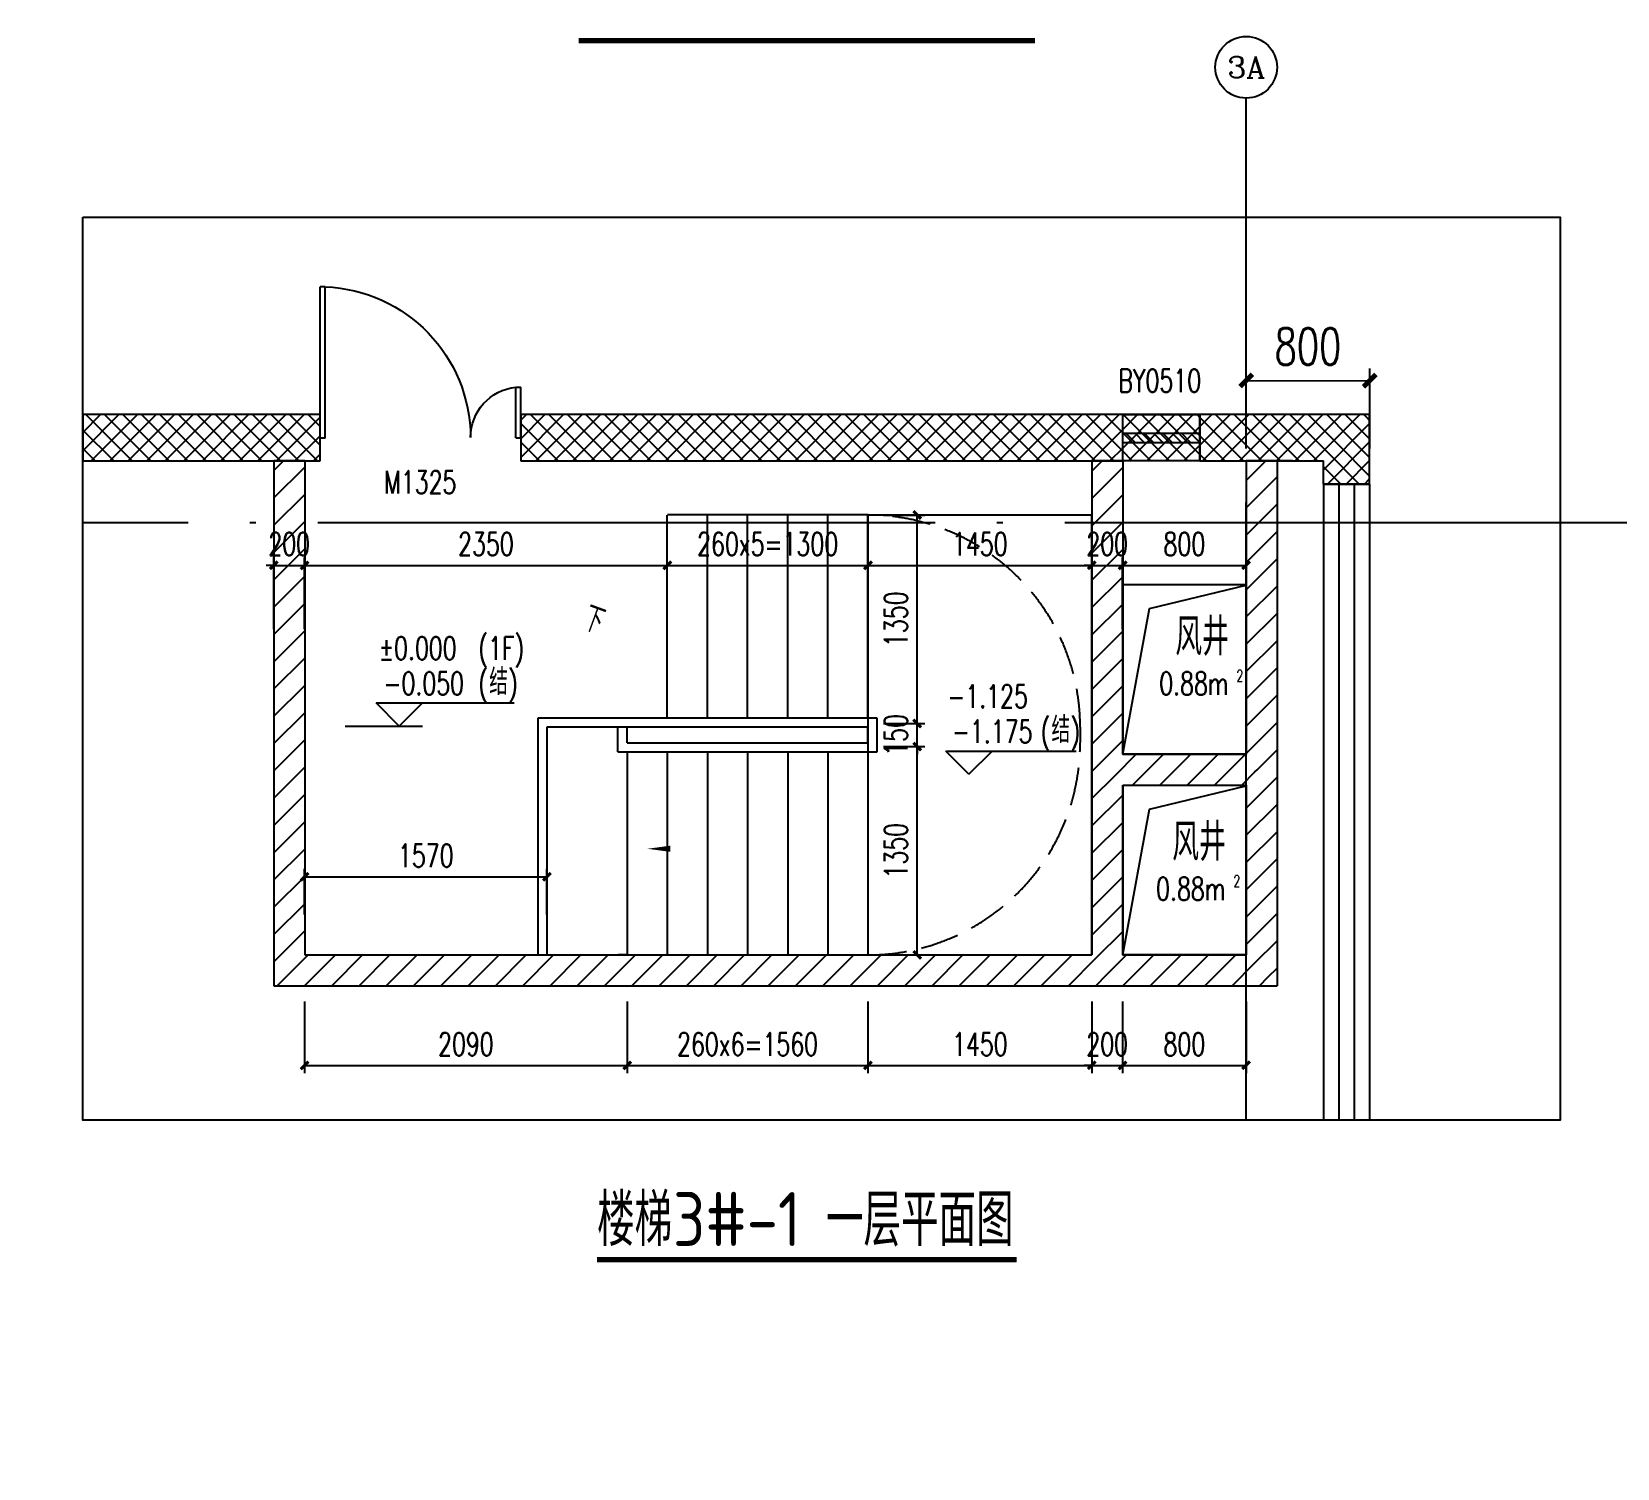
# Model space of a CAD drawing. Extents: x -222544 to -13848, y -31368 to 85559.
# Drawn here: x -32438 to -22165, y -19918 to -10612 of the extents above; entities that cross this region are included whole.
import ezdxf
from ezdxf.enums import TextEntityAlignment as Align
from ezdxf.xclip import XClip

# ---------------------------------------------------------------- set-up
doc = ezdxf.new("R2010")
doc.units = 0
doc.header["$LTSCALE"] = 1000
doc.header["$MEASUREMENT"] = 0
doc.header["$XCLIPFRAME"] = 0
for name, pattern in [('10平面$0$DASH', [0.35, 0.25, -0.1]), ('10平面$0$DOTE', [2.42, 2, -0.2, 0.02, -0.2]), ('DASH', [0.35, 0.25, -0.1]), ('DOTE', [2.42, 2, -0.2, 0.02, -0.2])]:
    doc.linetypes.add(name, pattern=pattern)
doc.layers.get('Defpoints').update_dxf_attribs({"color": 210})
for name, color, linetype in [('10平面$0$A-AXIS-DOTE', 14, '10平面$0$DOTE'), ('10平面$0$A-AXIS-DP', 126, 'Continuous'), ('10平面$0$A-HATCH-2', 251, 'Continuous'), ('10平面$0$AS-WALL', 40, 'Continuous'), ('10平面$0$WINDOW', 4, 'Continuous'), ('10平面$0$WINDOW_TEXT', 7, 'Continuous'), ('A-AXIS-D', 1, 'Continuous'), ('A-AXIS-DOTE', 14, 'DOTE'), ('A-AXIS-DP', 126, 'Continuous'), ('A-STAIR', 150, 'Continuous'), ('A-WINDOW', 140, 'Continuous'), ('AS-WALL', 40, 'Continuous'), ('AS-结构边线层', 200, 'Continuous'), ('CURTWALL', 4, 'Continuous'), ('DIM_ELEV', 3, 'Continuous'), ('DIM_SYMB', 3, 'Continuous'), ('PUB_HATCH', 8, 'Continuous'), ('PUB_TEXT', 7, 'Continuous'), ('建-墙-填充', 8, 'Continuous'), ('建-房间', 7, 'Continuous'), ('建-文字', 7, 'Continuous'), ('建-窗', 4, 'Continuous'), ('建-箭头', 3, 'Continuous'), ('建-门窗编号', 7, 'Continuous')]:
    doc.layers.add(name, color=color, linetype=linetype)
doc.styles.add('10平面$0$_TCH_WINDOW', font='SIMPLEX', dxfattribs={"height": 3.5, "bigfont": 'GBCBIG'})
doc.styles.add('_TCH_AXIS', font='COMPLEX', dxfattribs={"bigfont": 'GBCBIG'})
doc.styles.add('_TCH_DIM', font='SIMPLEX', dxfattribs={"bigfont": 'GBCBIG'})
doc.styles.add('_TCH_DIM_T3', font='SIMPLEX', dxfattribs={"width": 0.705882, "bigfont": 'GBCBIG'})
doc.styles.add('A-AREA', font='SIMPLEX', dxfattribs={"bigfont": 'GBCBIG'})
doc.styles.add('A-STANDARD', font='SIMPLEX', dxfattribs={"bigfont": 'GBCBIG'})
doc.styles.add('A-WIN-LABEL', font='SIMPLEX', dxfattribs={"bigfont": 'GBCBIG'})
doc.styles.get("Standard").update_dxf_attribs({"font": 'gbenor.shx', "bigfont": 'gbcbig.shx'})
doc.dimstyles.new('_TCH_ARCH&&50', dxfattribs={"dimtxt": 148.75, "dimasz": 50, "dimexe": 50, "dimexo": 50, "dimgap": 63.125, "dimtad": 1, "dimdec": 0, "dimzin": 0, "dimdsep": 46, "dimtxsty": '_TCH_DIM_T3', "dimblk": 'ARCHTICK', "dimcen": 0.09, "dimclrt": 7, "dimazin": 2, "dimtfac": 1, "dimtdec": 0, "dimtix": 1, "dimtmove": 2, "dimatfit": 3, "dimfxl": 0, "dimtolj": 1, "dimtzin": 0, "dimarcsym": 0})
doc.dimstyles.new('_TCH_ARCH&&80', dxfattribs={"dimtxt": 238, "dimasz": 80, "dimexe": 80, "dimexo": 80, "dimgap": 101, "dimtad": 1, "dimdec": 0, "dimzin": 0, "dimdsep": 46, "dimtxsty": '_TCH_DIM_T3', "dimblk": 'ARCHTICK', "dimcen": 0.09, "dimclrt": 7, "dimazin": 2, "dimtfac": 1, "dimtdec": 0, "dimtix": 1, "dimtmove": 2, "dimatfit": 3, "dimfxl": 0, "dimtolj": 1, "dimtzin": 0, "dimarcsym": 0})
pattern_1 = [(45, (0, 89.76), (-88.3884, 88.3884), [])]
pattern_2 = [(45, (60, 0), (-60.00006, 60.00006), []), (135, (60, 0), (-60.00006, -60.00006), [])]

# ---------------------------------------------------------------- blocks, each defined once
blk = doc.blocks.new('10平面$0$dote')
at = {"layer": '10平面$0$A-AXIS-DOTE'}
for p, q in [((-6217.8, -68993.9), (-6217.8, 36662.3)), ((91882.2, -264080), (91882.2, 36662.3))]:
    blk.add_line(p, q, dxfattribs=at)
blk = doc.blocks.new('10平面$0$3243243')
at = {"layer": '10平面$0$A-HATCH-2', "linetype": '10平面$0$DASH'}
for p, q in [((-226604.2, 741520), (-226604.2, 832220)), ((-226104.2, 741520), (-226104.2, 832220))]:
    blk.add_line(p, q, dxfattribs=at)
blk = doc.blocks.new('10平面')
at = {"layer": '10平面$0$A-AXIS-DP'}
blk.add_blockref('10平面$0$3243243', (0, 0), dxfattribs=at)
at = {"layer": '10平面$0$AS-WALL'}
blk.add_blockref('10平面$0$dote', (-220736.4, 804820), dxfattribs=at)
blk = doc.blocks.new('324324')
at = {"layer": 'A-STAIR'}
for p, q in [((-28320, -15058), (-28320, -13743)), ((-28060, -15058), (-28060, -13743)), ((-27800, -15058), (-27800, -13743)), ((-27540, -15058), (-27540, -13743)), ((-27280, -15058), (-27280, -13743)), ((-27020, -15058), (-27020, -13743)), ((-25570, -13743), (-27020, -13743)), ((-27020, -13743), (-27020, -16593)), ((-25570, -16593), (-25570, -13743)), ((-26960, -15058), (-29160, -15058)), ((-29160, -15058), (-29160, -16593)), ((-26960, -15278), (-26960, -15058)), ((-27020, -15118), (-29100, -15118)), ((-29100, -15118), (-29100, -16593)), ((-28640, -15278), (-28640, -15118)), ((-27020, -15118), (-28580, -15118)), ((-28580, -15218), (-28580, -15118)), ((-27020, -15218), (-27020, -15118)), ((-28640, -15278), (-26960, -15278)), ((-28580, -15218), (-27020, -15218)), ((-28580, -15218), (-27020, -15218)), ((-28580, -15278), (-28580, -16593)), ((-28320, -15278), (-28320, -16593)), ((-28060, -15278), (-28060, -16593)), ((-27800, -15278), (-27800, -16593)), ((-27540, -15278), (-27540, -16593)), ((-27280, -15278), (-27280, -16593)), ((-27020, -15278), (-27020, -16593)), ((-27020, -16593), (-25570, -16593))]:
    blk.add_line(p, q, dxfattribs=at)
at = {"layer": 'A-WINDOW', "color": 9, "linetype": 'DASH'}
for points in [[(-27020, -13743, -0.414214), (-25645, -15118)], [(-27020, -16593, 0.414214), (-25645, -15218)]]:
    blk.add_lwpolyline(points, format="xyb", dxfattribs=at)
blk = doc.blocks.new('_ArchTick')
at = {"color": 0, "linetype": 'ByBlock', "const_width": 0.4}
blk.add_lwpolyline([(-0.5, -0.5), (0.5, 0.5)], dxfattribs=at)
blk = doc.blocks.new('*D197')
at = {"layer": 'A-AXIS-DP', "color": 0, "lineweight": -2, "transparency": 16777216}
for p, q in [((-26920, -15243), (-26651, -15243)), ((-26701, -16593), (-26701, -15243)), ((-26920, -16593), (-26651, -16593))]:
    blk.add_line(p, q, dxfattribs=at)
at = {"layer": 'Defpoints', "color": 0, "transparency": 16777216}
for p in [(-26970, -15243), (-26701, -15243), (-26970, -16593)]:
    blk.add_point(p, dxfattribs=at)
at = {"layer": 'A-AXIS-DP', "color": 0, "lineweight": -2, "transparency": 16777216, "xscale": 50, "yscale": 50, "zscale": 50}
for p, rotation in [((-26701, -15243), 90), ((-26701, -16593), 270)]:
    blk.add_blockref('_ArchTick', p, dxfattribs=dict(at, rotation=rotation))
at = {"layer": 'A-AXIS-DP', "color": 7, "transparency": 16777216, "insert": (-26839, -15918), "char_height": 148.8, "attachment_point": 5, "rotation": 90, "style": '_TCH_DIM_T3'}
blk.add_mtext('\\A1;1350', dxfattribs=at)
blk = doc.blocks.new('*D198')
at = {"layer": 'A-AXIS-DP', "color": 0, "lineweight": -2, "transparency": 16777216}
for p, q in [((-26920, -15093), (-26651, -15093)), ((-26701, -15093), (-26701, -15043)), ((-26701, -15243), (-26701, -15093)), ((-26920, -15243), (-26651, -15243)), ((-26701, -15243), (-26701, -15293))]:
    blk.add_line(p, q, dxfattribs=at)
at = {"layer": 'Defpoints', "color": 0, "transparency": 16777216}
for p in [(-26970, -15093), (-26701, -15093), (-26970, -15243)]:
    blk.add_point(p, dxfattribs=at)
at = {"layer": 'A-AXIS-DP', "color": 0, "lineweight": -2, "transparency": 16777216, "xscale": 50, "yscale": 50, "zscale": 50}
for p, rotation in [((-26701, -15093), 270), ((-26701, -15243), 90)]:
    blk.add_blockref('_ArchTick', p, dxfattribs=dict(at, rotation=rotation))
at = {"layer": 'A-AXIS-DP', "color": 7, "transparency": 16777216, "insert": (-26839, -15168), "char_height": 148.8, "attachment_point": 5, "rotation": 90, "style": '_TCH_DIM_T3'}
blk.add_mtext('\\A1;150', dxfattribs=at)
blk = doc.blocks.new('*D199')
at = {"layer": 'A-AXIS-DP', "color": 0, "lineweight": -2, "transparency": 16777216}
for p, q in [((-26920, -13743), (-26651, -13743)), ((-26701, -15093), (-26701, -13743)), ((-26920, -15093), (-26651, -15093))]:
    blk.add_line(p, q, dxfattribs=at)
at = {"layer": 'Defpoints', "color": 0, "transparency": 16777216}
for p in [(-26970, -13743), (-26701, -13743), (-26970, -15093)]:
    blk.add_point(p, dxfattribs=at)
at = {"layer": 'A-AXIS-DP', "color": 0, "lineweight": -2, "transparency": 16777216, "xscale": 50, "yscale": 50, "zscale": 50}
for p, rotation in [((-26701, -13743), 90), ((-26701, -15093), 270)]:
    blk.add_blockref('_ArchTick', p, dxfattribs=dict(at, rotation=rotation))
at = {"layer": 'A-AXIS-DP', "color": 7, "transparency": 16777216, "insert": (-26839, -14418), "char_height": 148.8, "attachment_point": 5, "rotation": 90, "style": '_TCH_DIM_T3'}
blk.add_mtext('\\A1;1350', dxfattribs=at)
blk = doc.blocks.new('*D200')
at = {"layer": 'A-AXIS-DP', "color": 0, "lineweight": -2, "transparency": 16777216}
for p, q in [((-30670, -16330), (-30670, -16036)), ((-30670, -16086), (-29100, -16086)), ((-29100, -16330), (-29100, -16036))]:
    blk.add_line(p, q, dxfattribs=at)
at = {"layer": 'Defpoints', "color": 0, "transparency": 16777216}
for p in [(-29100, -16086), (-30670, -16380), (-29100, -16380)]:
    blk.add_point(p, dxfattribs=at)
at = {"layer": 'A-AXIS-DP', "color": 0, "lineweight": -2, "transparency": 16777216, "xscale": 50, "yscale": 50, "zscale": 50, "rotation": 180}
blk.add_blockref('_ArchTick', (-30670, -16086), dxfattribs=at)
at = {"layer": 'A-AXIS-DP', "color": 0, "lineweight": -2, "transparency": 16777216, "xscale": 50, "yscale": 50, "zscale": 50}
blk.add_blockref('_ArchTick', (-29100, -16086), dxfattribs=at)
at = {"layer": 'A-AXIS-DP', "color": 7, "transparency": 16777216, "insert": (-29885, -15949), "char_height": 148.8, "attachment_point": 5, "style": '_TCH_DIM_T3'}
blk.add_mtext('\\A1;1570', dxfattribs=at)
blk = doc.blocks.new('*D201')
at = {"layer": 'A-AXIS-DP', "color": 0, "lineweight": -2, "transparency": 16777216}
for p, q in [((-25370, -14482), (-25370, -14019)), ((-25370, -14069), (-24570, -14069)), ((-24570, -14482), (-24570, -14019))]:
    blk.add_line(p, q, dxfattribs=at)
at = {"layer": 'Defpoints', "color": 0, "transparency": 16777216}
for p in [(-24570, -14069), (-25370, -14532), (-24570, -14532)]:
    blk.add_point(p, dxfattribs=at)
at = {"layer": 'A-AXIS-DP', "color": 0, "lineweight": -2, "transparency": 16777216, "xscale": 50, "yscale": 50, "zscale": 50, "rotation": 180}
blk.add_blockref('_ArchTick', (-25370, -14069), dxfattribs=at)
at = {"layer": 'A-AXIS-DP', "color": 0, "lineweight": -2, "transparency": 16777216, "xscale": 50, "yscale": 50, "zscale": 50}
blk.add_blockref('_ArchTick', (-24570, -14069), dxfattribs=at)
at = {"layer": 'A-AXIS-DP', "color": 7, "transparency": 16777216, "insert": (-24970, -13931), "char_height": 148.8, "attachment_point": 5, "style": '_TCH_DIM_T3'}
blk.add_mtext('\\A1;800', dxfattribs=at)
blk = doc.blocks.new('*D202')
at = {"layer": 'A-AXIS-DP', "color": 0, "lineweight": -2, "transparency": 16777216}
for p, q in [((-25570, -14069), (-25620, -14069)), ((-25570, -14482), (-25570, -14019)), ((-25570, -14069), (-25370, -14069)), ((-25370, -14482), (-25370, -14019)), ((-25370, -14069), (-25320, -14069))]:
    blk.add_line(p, q, dxfattribs=at)
at = {"layer": 'Defpoints', "color": 0, "transparency": 16777216}
for p in [(-25370, -14069), (-25570, -14532), (-25370, -14532)]:
    blk.add_point(p, dxfattribs=at)
at = {"layer": 'A-AXIS-DP', "color": 0, "lineweight": -2, "transparency": 16777216, "xscale": 50, "yscale": 50, "zscale": 50}
blk.add_blockref('_ArchTick', (-25570, -14069), dxfattribs=at)
at = {"layer": 'A-AXIS-DP', "color": 0, "lineweight": -2, "transparency": 16777216, "xscale": 50, "yscale": 50, "zscale": 50, "rotation": 180}
blk.add_blockref('_ArchTick', (-25370, -14069), dxfattribs=at)
at = {"layer": 'A-AXIS-DP', "color": 7, "transparency": 16777216, "insert": (-25470, -13931), "char_height": 148.8, "attachment_point": 5, "style": '_TCH_DIM_T3'}
blk.add_mtext('\\A1;200', dxfattribs=at)
blk = doc.blocks.new('*D203')
at = {"layer": 'A-AXIS-DP', "color": 0, "lineweight": -2, "transparency": 16777216}
for p, q in [((-27020, -14482), (-27020, -14019)), ((-27020, -14069), (-25570, -14069)), ((-25570, -14482), (-25570, -14019))]:
    blk.add_line(p, q, dxfattribs=at)
at = {"layer": 'Defpoints', "color": 0, "transparency": 16777216}
for p in [(-25570, -14069), (-27020, -14532), (-25570, -14532)]:
    blk.add_point(p, dxfattribs=at)
at = {"layer": 'A-AXIS-DP', "color": 0, "lineweight": -2, "transparency": 16777216, "xscale": 50, "yscale": 50, "zscale": 50, "rotation": 180}
blk.add_blockref('_ArchTick', (-27020, -14069), dxfattribs=at)
at = {"layer": 'A-AXIS-DP', "color": 0, "lineweight": -2, "transparency": 16777216, "xscale": 50, "yscale": 50, "zscale": 50}
blk.add_blockref('_ArchTick', (-25570, -14069), dxfattribs=at)
at = {"layer": 'A-AXIS-DP', "color": 7, "transparency": 16777216, "insert": (-26295, -13931), "char_height": 148.8, "attachment_point": 5, "style": '_TCH_DIM_T3'}
blk.add_mtext('\\A1;1450', dxfattribs=at)
blk = doc.blocks.new('*D204')
at = {"layer": 'A-AXIS-DP', "color": 0, "lineweight": -2, "transparency": 16777216}
for p, q in [((-28320, -14482), (-28320, -14019)), ((-28320, -14069), (-27020, -14069)), ((-27020, -14482), (-27020, -14019))]:
    blk.add_line(p, q, dxfattribs=at)
at = {"layer": 'Defpoints', "color": 0, "transparency": 16777216}
for p in [(-27020, -14069), (-28320, -14532), (-27020, -14532)]:
    blk.add_point(p, dxfattribs=at)
at = {"layer": 'A-AXIS-DP', "color": 0, "lineweight": -2, "transparency": 16777216, "xscale": 50, "yscale": 50, "zscale": 50, "rotation": 180}
blk.add_blockref('_ArchTick', (-28320, -14069), dxfattribs=at)
at = {"layer": 'A-AXIS-DP', "color": 0, "lineweight": -2, "transparency": 16777216, "xscale": 50, "yscale": 50, "zscale": 50}
blk.add_blockref('_ArchTick', (-27020, -14069), dxfattribs=at)
at = {"layer": 'A-AXIS-DP', "color": 7, "transparency": 16777216, "insert": (-27670, -13931), "char_height": 148.75, "attachment_point": 5, "style": '_TCH_DIM_T3'}
blk.add_mtext('\\A1;260x5=1300', dxfattribs=at)
blk = doc.blocks.new('*D205')
at = {"layer": 'A-AXIS-DP', "color": 0, "lineweight": -2, "transparency": 16777216}
for p, q in [((-30670, -14482), (-30670, -14019)), ((-30670, -14069), (-28320, -14069)), ((-28320, -14482), (-28320, -14019))]:
    blk.add_line(p, q, dxfattribs=at)
at = {"layer": 'Defpoints', "color": 0, "transparency": 16777216}
for p in [(-28320, -14069), (-30670, -14532), (-28320, -14532)]:
    blk.add_point(p, dxfattribs=at)
at = {"layer": 'A-AXIS-DP', "color": 0, "lineweight": -2, "transparency": 16777216, "xscale": 50, "yscale": 50, "zscale": 50, "rotation": 180}
blk.add_blockref('_ArchTick', (-30670, -14069), dxfattribs=at)
at = {"layer": 'A-AXIS-DP', "color": 0, "lineweight": -2, "transparency": 16777216, "xscale": 50, "yscale": 50, "zscale": 50}
blk.add_blockref('_ArchTick', (-28320, -14069), dxfattribs=at)
at = {"layer": 'A-AXIS-DP', "color": 7, "transparency": 16777216, "insert": (-29495, -13931), "char_height": 148.8, "attachment_point": 5, "style": '_TCH_DIM_T3'}
blk.add_mtext('\\A1;2350', dxfattribs=at)
blk = doc.blocks.new('*D206')
at = {"layer": 'A-AXIS-DP', "color": 0, "lineweight": -2, "transparency": 16777216}
for p, q in [((-30870, -14069), (-30920, -14069)), ((-30870, -14482), (-30870, -14019)), ((-30870, -14069), (-30670, -14069)), ((-30670, -14482), (-30670, -14019)), ((-30670, -14069), (-30620, -14069))]:
    blk.add_line(p, q, dxfattribs=at)
at = {"layer": 'Defpoints', "color": 0, "transparency": 16777216}
for p in [(-30670, -14069), (-30870, -14532), (-30670, -14532)]:
    blk.add_point(p, dxfattribs=at)
at = {"layer": 'A-AXIS-DP', "color": 0, "lineweight": -2, "transparency": 16777216, "xscale": 50, "yscale": 50, "zscale": 50}
blk.add_blockref('_ArchTick', (-30870, -14069), dxfattribs=at)
at = {"layer": 'A-AXIS-DP', "color": 0, "lineweight": -2, "transparency": 16777216, "xscale": 50, "yscale": 50, "zscale": 50, "rotation": 180}
blk.add_blockref('_ArchTick', (-30670, -14069), dxfattribs=at)
at = {"layer": 'A-AXIS-DP', "color": 7, "transparency": 16777216, "insert": (-30770, -13931), "char_height": 148.8, "attachment_point": 5, "style": '_TCH_DIM_T3'}
blk.add_mtext('\\A1;200', dxfattribs=at)
blk = doc.blocks.new('*D207')
at = {"layer": 'A-AXIS-DP', "color": 0, "lineweight": -2, "transparency": 16777216}
for p, q in [((-25370, -16895), (-25370, -17358)), ((-24570, -16895), (-24570, -17358)), ((-25370, -17308), (-24570, -17308))]:
    blk.add_line(p, q, dxfattribs=at)
at = {"layer": 'Defpoints', "color": 0, "transparency": 16777216}
for p in [(-25370, -16845), (-24570, -16845), (-24570, -17308)]:
    blk.add_point(p, dxfattribs=at)
at = {"layer": 'A-AXIS-DP', "color": 0, "lineweight": -2, "transparency": 16777216, "xscale": 50, "yscale": 50, "zscale": 50, "rotation": 180}
blk.add_blockref('_ArchTick', (-25370, -17308), dxfattribs=at)
at = {"layer": 'A-AXIS-DP', "color": 0, "lineweight": -2, "transparency": 16777216, "xscale": 50, "yscale": 50, "zscale": 50}
blk.add_blockref('_ArchTick', (-24570, -17308), dxfattribs=at)
at = {"layer": 'A-AXIS-DP', "color": 7, "transparency": 16777216, "insert": (-24970, -17171), "char_height": 148.8, "attachment_point": 5, "style": '_TCH_DIM_T3'}
blk.add_mtext('\\A1;800', dxfattribs=at)
blk = doc.blocks.new('*D208')
at = {"layer": 'A-AXIS-DP', "color": 0, "lineweight": -2, "transparency": 16777216}
for p, q in [((-25570, -16895), (-25570, -17358)), ((-25370, -16895), (-25370, -17358)), ((-25570, -17308), (-25620, -17308)), ((-25570, -17308), (-25370, -17308)), ((-25370, -17308), (-25320, -17308))]:
    blk.add_line(p, q, dxfattribs=at)
at = {"layer": 'Defpoints', "color": 0, "transparency": 16777216}
for p in [(-25570, -16845), (-25370, -16845), (-25370, -17308)]:
    blk.add_point(p, dxfattribs=at)
at = {"layer": 'A-AXIS-DP', "color": 0, "lineweight": -2, "transparency": 16777216, "xscale": 50, "yscale": 50, "zscale": 50}
blk.add_blockref('_ArchTick', (-25570, -17308), dxfattribs=at)
at = {"layer": 'A-AXIS-DP', "color": 0, "lineweight": -2, "transparency": 16777216, "xscale": 50, "yscale": 50, "zscale": 50, "rotation": 180}
blk.add_blockref('_ArchTick', (-25370, -17308), dxfattribs=at)
at = {"layer": 'A-AXIS-DP', "color": 7, "transparency": 16777216, "insert": (-25470, -17171), "char_height": 148.8, "attachment_point": 5, "style": '_TCH_DIM_T3'}
blk.add_mtext('\\A1;200', dxfattribs=at)
blk = doc.blocks.new('*D209')
at = {"layer": 'A-AXIS-DP', "color": 0, "lineweight": -2, "transparency": 16777216}
for p, q in [((-27020, -16895), (-27020, -17358)), ((-25570, -16895), (-25570, -17358)), ((-27020, -17308), (-25570, -17308))]:
    blk.add_line(p, q, dxfattribs=at)
at = {"layer": 'Defpoints', "color": 0, "transparency": 16777216}
for p in [(-27020, -16845), (-25570, -16845), (-25570, -17308)]:
    blk.add_point(p, dxfattribs=at)
at = {"layer": 'A-AXIS-DP', "color": 0, "lineweight": -2, "transparency": 16777216, "xscale": 50, "yscale": 50, "zscale": 50, "rotation": 180}
blk.add_blockref('_ArchTick', (-27020, -17308), dxfattribs=at)
at = {"layer": 'A-AXIS-DP', "color": 0, "lineweight": -2, "transparency": 16777216, "xscale": 50, "yscale": 50, "zscale": 50}
blk.add_blockref('_ArchTick', (-25570, -17308), dxfattribs=at)
at = {"layer": 'A-AXIS-DP', "color": 7, "transparency": 16777216, "insert": (-26295, -17171), "char_height": 148.8, "attachment_point": 5, "style": '_TCH_DIM_T3'}
blk.add_mtext('\\A1;1450', dxfattribs=at)
blk = doc.blocks.new('*D210')
at = {"layer": 'A-AXIS-DP', "color": 0, "lineweight": -2, "transparency": 16777216}
for p, q in [((-28580, -16895), (-28580, -17358)), ((-27020, -16895), (-27020, -17358)), ((-28580, -17308), (-27020, -17308))]:
    blk.add_line(p, q, dxfattribs=at)
at = {"layer": 'Defpoints', "color": 0, "transparency": 16777216}
for p in [(-28580, -16845), (-27020, -16845), (-27020, -17308)]:
    blk.add_point(p, dxfattribs=at)
at = {"layer": 'A-AXIS-DP', "color": 0, "lineweight": -2, "transparency": 16777216, "xscale": 50, "yscale": 50, "zscale": 50, "rotation": 180}
blk.add_blockref('_ArchTick', (-28580, -17308), dxfattribs=at)
at = {"layer": 'A-AXIS-DP', "color": 0, "lineweight": -2, "transparency": 16777216, "xscale": 50, "yscale": 50, "zscale": 50}
blk.add_blockref('_ArchTick', (-27020, -17308), dxfattribs=at)
at = {"layer": 'A-AXIS-DP', "color": 7, "transparency": 16777216, "insert": (-27800, -17171), "char_height": 148.75, "attachment_point": 5, "style": '_TCH_DIM_T3'}
blk.add_mtext('\\A1;260x6=1560', dxfattribs=at)
blk = doc.blocks.new('*D211')
at = {"layer": 'A-AXIS-DP', "color": 0, "lineweight": -2, "transparency": 16777216}
for p, q in [((-30670, -16895), (-30670, -17358)), ((-28580, -16895), (-28580, -17358)), ((-30670, -17308), (-28580, -17308))]:
    blk.add_line(p, q, dxfattribs=at)
at = {"layer": 'Defpoints', "color": 0, "transparency": 16777216}
for p in [(-30670, -16845), (-28580, -16845), (-28580, -17308)]:
    blk.add_point(p, dxfattribs=at)
at = {"layer": 'A-AXIS-DP', "color": 0, "lineweight": -2, "transparency": 16777216, "xscale": 50, "yscale": 50, "zscale": 50, "rotation": 180}
blk.add_blockref('_ArchTick', (-30670, -17308), dxfattribs=at)
at = {"layer": 'A-AXIS-DP', "color": 0, "lineweight": -2, "transparency": 16777216, "xscale": 50, "yscale": 50, "zscale": 50}
blk.add_blockref('_ArchTick', (-28580, -17308), dxfattribs=at)
at = {"layer": 'A-AXIS-DP', "color": 7, "transparency": 16777216, "insert": (-29625, -17171), "char_height": 148.8, "attachment_point": 5, "style": '_TCH_DIM_T3'}
blk.add_mtext('\\A1;2090', dxfattribs=at)
blk = doc.blocks.new('*D553')
at = {"layer": 'A-WINDOW', "color": 0, "lineweight": -2, "transparency": 16777216}
for p, q in [((-24569, -13313), (-24569, -12792)), ((-23769, -13313), (-23769, -12793)), ((-24569, -12872), (-23769, -12873))]:
    blk.add_line(p, q, dxfattribs=at)
at = {"layer": 'Defpoints', "color": 0, "transparency": 16777216}
for p in [(-23769, -12873), (-24570, -13393), (-23770, -13393)]:
    blk.add_point(p, dxfattribs=at)
at = {"layer": 'A-WINDOW', "color": 0, "lineweight": -2, "transparency": 16777216, "xscale": 80, "yscale": 80, "zscale": 80}
for p, rotation in [((-24569, -12872), 179.9638238269848), ((-23769, -12873), 359.9638238269848)]:
    blk.add_blockref('_ArchTick', p, dxfattribs=dict(at, rotation=rotation))
at = {"layer": 'A-WINDOW', "color": 7, "transparency": 16777216, "insert": (-24169, -12652), "char_height": 238, "attachment_point": 5, "rotation": 359.9638, "style": '_TCH_DIM_T3'}
blk.add_mtext('\\A1;800', dxfattribs=at)
blk = doc.blocks.new('*U30')
at = {"color": 0}
for p, q in [((-250, 150), (250, 150)), ((250, 30), (-250, 30)), ((-250, -30), (-190, 30)), ((-190, -30), (-130, 30)), ((-130, -30), (-70, 30)), ((-70, -30), (-10, 30)), ((-10, -30), (50, 30)), ((50, -30), (110, 30)), ((110, -30), (170, 30)), ((170, -30), (230, 30)), ((250, -30), (-250, -30)), ((-250, -150), (250, -150))]:
    blk.add_line(p, q, dxfattribs=at)
for points in [[(-250, -150), (-250, 150)], [(250, -150), (250, 150)]]:
    blk.add_lwpolyline(points, dxfattribs=at)
blk = doc.blocks.new('*U29')
at = {"color": 0, "xscale": 0.001999999996058992, "yscale": 0.003333333333333334, "zscale": 0.001999999996058992}
blk.add_blockref('*U30', (0, 0), dxfattribs=at)
blk = doc.blocks.new('DOOR2DLIB$SYSLIB$00000123')
at = {"color": 0}
for p, q in [((0.475, -0.0014), (0.475, 0.7521)), ((0.475, 0.7521), (0.5, 0.7521)), ((0.5, -0.0014), (0.5, 0.7521)), ((-0.5, 0), (-0.5, 0.252)), ((-0.475, 0.252), (-0.5, 0.252)), ((-0.475, 0), (-0.475, 0.252)), ((-0.475, 0), (-0.5, 0)), ((0.475, -0.0014), (0.5, -0.0014))]:
    blk.add_line(p, q, dxfattribs=at)
for centre, radius, start, end in [((0.5046, -0.0019), 0.7546, 92.24927, 179.72377), ((-0.5008, 0.0026), 0.2508, 359.78987, 84.09744)]:
    blk.add_arc(centre, radius, start, end, dxfattribs=at)

msp = doc.modelspace()

# ---------------------------------------------------------------- hatches: boundary and pattern name
at = {"layer": 'PUB_HATCH'}
h = msp.add_hatch(dxfattribs=at)
h.set_pattern_fill('多孔材料', color=256, scale=30, style=0)
h.set_pattern_definition(pattern_2)
h.paths.add_polyline_path([(-32107.6, -13392.7), (-30569.5, -13392.7), (-30569.5, -13092.7), (-32107.6, -13092.7)])
h = msp.add_hatch(dxfattribs=at)
h.set_pattern_fill('多孔材料', color=256, scale=30, style=0)
h.set_pattern_definition(pattern_2)
h.paths.add_polyline_path([(-25369.5, -13092.7), (-29269.5, -13092.7), (-29269.5, -13392.7), (-25369.5, -13392.7)])
h = msp.add_hatch(dxfattribs=at)
h.set_pattern_fill('多孔材料', color=256, scale=30, style=0)
h.set_pattern_definition(pattern_2)
h.paths.add_polyline_path([(-25369.5, -13092.7), (-24869.5, -13092.7), (-24869.5, -13392.7), (-25369.5, -13392.7)])
h = msp.add_hatch(dxfattribs=at)
h.set_pattern_fill('多孔材料', color=256, scale=30, style=0)
h.set_pattern_definition(pattern_2)
h.paths.add_polyline_path([(-23769.5, -13092.7), (-24869.5, -13092.7), (-24869.5, -13392.7), (-24069.5, -13392.7)])
h = msp.add_hatch(dxfattribs=at)
h.set_pattern_fill('多孔材料', color=256, scale=30, style=0)
h.set_pattern_definition(pattern_2)
h.paths.add_polyline_path([(-23769.5, -13542.7), (-23769.5, -13092.7), (-24069.5, -13392.7), (-24069.5, -13542.7)])
at = {"layer": '建-墙-填充'}
h = msp.add_hatch(dxfattribs=at)
h.set_pattern_fill('普通砖', color=256, scale=50, style=0)
h.set_pattern_definition(pattern_1)
h.paths.add_polyline_path([(-30869.5, -13392.6), (-30869.5, -16792.6), (-30669.5, -16592.6), (-30669.5, -13392.6)])
h = msp.add_hatch(dxfattribs=at)
h.set_pattern_fill('普通砖', color=256, scale=50, style=0)
h.set_pattern_definition(pattern_1)
h.paths.add_polyline_path([(-25569.5, -13392.6), (-25569.5, -15392.6), (-25436.2, -15392.6), (-25369.5, -15292.6), (-25369.5, -13392.6)])
h = msp.add_hatch(dxfattribs=at)
h.set_pattern_fill('普通砖', color=256, scale=50, style=0)
h.set_pattern_definition(pattern_1)
h.paths.add_polyline_path([(-24569.5, -13392.6), (-24569.5, -15292.6), (-24502.8, -15392.6), (-24369.5, -15392.6), (-24369.5, -13392.6)])
h = msp.add_hatch(dxfattribs=at)
h.set_pattern_fill('普通砖', color=256, scale=50, style=0)
h.set_pattern_definition(pattern_1)
h.paths.add_polyline_path([(-25436.2, -15392.6), (-25369.5, -15492.6), (-24569.5, -15492.6), (-24502.8, -15392.6), (-24569.5, -15292.6), (-25369.5, -15292.6)])
h = msp.add_hatch(dxfattribs=at)
h.set_pattern_fill('普通砖', color=256, scale=50, style=0)
h.set_pattern_definition(pattern_1)
h.paths.add_polyline_path([(-25436.2, -15392.6), (-25569.5, -15392.6), (-25569.5, -16592.6), (-25469.5, -16659.3), (-25369.5, -16592.6), (-25369.5, -15492.6)])
h = msp.add_hatch(dxfattribs=at)
h.set_pattern_fill('普通砖', color=256, scale=50, style=0)
h.set_pattern_definition(pattern_1)
h.paths.add_polyline_path([(-24502.8, -15392.6), (-24569.5, -15492.6), (-24569.5, -16592.6), (-24369.5, -16792.6), (-24369.5, -15392.6)])
h = msp.add_hatch(dxfattribs=at)
h.set_pattern_fill('普通砖', color=256, scale=50, style=0)
h.set_pattern_definition(pattern_1)
h.paths.add_polyline_path([(-30669.5, -16592.6), (-30869.5, -16792.6), (-25469.5, -16792.6), (-25469.5, -16659.3), (-25569.5, -16592.6)])
h = msp.add_hatch(dxfattribs=at)
h.set_pattern_fill('普通砖', color=256, scale=50, style=0)
h.set_pattern_definition(pattern_1)
h.paths.add_polyline_path([(-25469.5, -16659.3), (-25469.5, -16792.6), (-24369.5, -16792.6), (-24569.5, -16592.6), (-25369.5, -16592.6)])

# ---------------------------------------------------------------- linework, layer by layer
at = {"layer": 'A-AXIS-D'}
msp.add_circle((-24569.5, -10842.6), 200, dxfattribs=at)
at = {"layer": 'A-AXIS-DOTE', "ltscale": 2}
msp.add_line((-21745.3, -13792.6), (-32107.6, -13792.6), dxfattribs=at)
msp.add_lwpolyline([(-24569.5, -17662.6), (-24569.5, -11042.6)], dxfattribs=at)
at = {"layer": 'A-STAIR'}
for p, q in [((-27019.5, -13742.6), (-28319.5, -13742.6)), ((-28579.5, -16592.6), (-28639.5, -16592.6)), ((-28579.5, -16592.6), (-27019.5, -16592.6))]:
    msp.add_line(p, q, dxfattribs=at)
at = {"layer": 'A-WINDOW', "color": 9, "linetype": 'DASH'}
msp.add_line((-25644.5, -15117.6), (-25644.5, -15217.6), dxfattribs=at)
at = {"layer": 'A-WINDOW', "const_width": 35}
for points in [[(-28894.1, -10670.5), (-25937.3, -10670.5)], [(-28775, -18567.5), (-26056.4, -18567.5)]]:
    msp.add_lwpolyline(points, dxfattribs=at)
at = {"layer": 'AS-WALL'}
for p, q in [((-30569.5, -13092.7), (-32107.6, -13092.7)), ((-32107.6, -13092.7), (-32107.6, -13392.7)), ((-30569.5, -13392.7), (-30569.5, -13092.7)), ((-25369.5, -13092.7), (-29269.5, -13092.7)), ((-29269.5, -13092.7), (-29269.5, -13392.7)), ((-25369.5, -13092.7), (-24869.5, -13092.7)), ((-25369.5, -13392.7), (-25369.5, -13092.7)), ((-25369.5, -13392.7), (-25369.5, -13092.7)), ((-23769.5, -13092.7), (-24869.5, -13092.7)), ((-24869.5, -13092.7), (-24869.5, -13392.7)), ((-24869.5, -13092.7), (-24869.5, -13392.7)), ((-23769.5, -13542.7), (-23769.5, -13092.7)), ((-32107.6, -13392.7), (-30569.5, -13392.7)), ((-30869.5, -13392.6), (-30869.5, -16792.6)), ((-30669.5, -13392.6), (-30869.5, -13392.6)), ((-30669.5, -13392.6), (-30669.5, -16592.6)), ((-29269.5, -13392.7), (-25369.5, -13392.7)), ((-25569.5, -13392.6), (-25569.5, -15392.6)), ((-25369.5, -13392.6), (-25569.5, -13392.6)), ((-25369.5, -13392.6), (-25369.5, -15292.6)), ((-24869.5, -13392.7), (-25369.5, -13392.7)), ((-24869.5, -13392.7), (-24069.5, -13392.7)), ((-24569.5, -13392.6), (-24569.5, -15292.6)), ((-24369.5, -13392.6), (-24569.5, -13392.6)), ((-24469.5, -13392.7), (-24469.5, -13392.7)), ((-24269.5, -13392.7), (-24469.5, -13392.7)), ((-24269.5, -13392.7), (-24469.5, -13392.7)), ((-24369.5, -13392.6), (-24369.5, -15392.6)), ((-24269.5, -13392.7), (-24269.5, -13392.7)), ((-24069.5, -13542.7), (-24069.5, -13392.7)), ((-24069.5, -13542.7), (-23769.5, -13542.7)), ((-25369.5, -15292.6), (-24569.5, -15292.6)), ((-25569.5, -15392.6), (-25569.5, -16592.6)), ((-24369.5, -15392.6), (-24369.5, -16792.6)), ((-25369.5, -15492.6), (-24569.5, -15492.6)), ((-25369.5, -15492.6), (-25369.5, -16592.6)), ((-24569.5, -15492.6), (-24569.5, -16592.6)), ((-30669.5, -16592.6), (-25569.5, -16592.6)), ((-25369.5, -16592.6), (-24569.5, -16592.6)), ((-30869.5, -16792.6), (-25469.5, -16792.6)), ((-25469.5, -16792.6), (-24369.5, -16792.6))]:
    msp.add_line(p, q, dxfattribs=at)
at = {"layer": 'AS-结构边线层', "ltscale": 100}
for points in [[(-25369.5, -14192.6), (-24569.5, -14192.6), (-24569.5, -15292.6), (-25369.5, -15292.6)], [(-25369.5, -15492.6), (-24569.5, -15492.6), (-24569.5, -16592.6), (-25369.5, -16592.6)]]:
    msp.add_lwpolyline(points, close=True, dxfattribs=at)
for points in [[(-25369.5, -15292.6), (-25195.3, -14347.6), (-24569.5, -14197.6)], [(-25369.5, -16592.6), (-25195.3, -15647.6), (-24569.5, -15497.6)]]:
    msp.add_lwpolyline(points, dxfattribs=at)
at = {"layer": 'CURTWALL'}
for p, q in [((-24069.5, -13542.7), (-24069.5, -17662.6)), ((-23769.5, -13542.7), (-24069.5, -13542.7)), ((-23969.5, -13542.7), (-23969.5, -17662.6)), ((-23869.5, -13542.7), (-23869.5, -17662.6)), ((-23769.5, -13542.7), (-23769.5, -17662.6)), ((-23769.5, -17662.6), (-24069.5, -17662.6))]:
    msp.add_line(p, q, dxfattribs=at)
at = {"layer": 'DIM_ELEV'}
for p, q in [((-30056.9, -15110.6), (-30206.9, -14960.6)), ((-30206.9, -14960.6), (-29312.9, -14960.6)), ((-30056.9, -15110.6), (-29906.9, -14960.6)), ((-30406.9, -15110.6), (-29906.9, -15110.6)), ((-26365.7, -15422.1), (-26515.7, -15272.1)), ((-26515.7, -15272.1), (-25670, -15272.1)), ((-26365.7, -15422.1), (-26215.7, -15272.1))]:
    msp.add_line(p, q, dxfattribs=at)
at = {"layer": 'DIM_SYMB'}
msp.add_lwpolyline([(-32107.6, -11812.6), (-22535.3, -11812.6), (-22535.3, -17662.6), (-32107.6, -17662.6)], close=True, dxfattribs=at)
at = {"layer": '建-箭头'}
msp.add_lwpolyline([(-28709.5, -14430.1, 0, 0, 0), (-26600, -14430.1, 0, 0, 0), (-26600, -15905.1, 0, 0, 0), (-28449.5, -15905.1, 0, 40, 0), (-28299.5, -15905.1, 0, 0, 0)], format="xyseb", dxfattribs=at)

# ---------------------------------------------------------------- block references
at = {"layer": '10平面$0$WINDOW'}
ref = msp.add_blockref('DOOR2DLIB$SYSLIB$00000123', (-29919.5, -13242.7), dxfattribs=dict(at, xscale=1300, yscale=-1300, zscale=300, rotation=179.9999999932705))
ref.add_attrib('A', 'M1325', (-30154.5, -13604.5), dxfattribs={"layer": '10平面$0$WINDOW_TEXT', "height": 148.75, "rotation": 360, "style": '10平面$0$_TCH_WINDOW', "width": 0.705882})
at = {"layer": 'A-WINDOW'}
ref = msp.add_blockref('10平面', (96415.9, -617629.4), dxfattribs=at)
XClip(ref).set_block_clipping_path([(-138597.9348454606, 638955.4337286151), (-127699.4397844896, 643918.9745761734)])
msp.add_blockref('324324', (0, 0), dxfattribs=at)
at = {"layer": 'DIM_SYMB'}
ref = msp.add_blockref('10平面', (199076.5, -794617.3), dxfattribs=at)
XClip(ref).set_block_clipping_path([(-232392.0561316109, 827085.1265105864), (-225852.3232791438, 833011.0461944257)])
at = {"layer": '建-窗'}
ref = msp.add_blockref('*U29', (-25119.5, -13242.7), dxfattribs=dict(at, xscale=500.000000985252, yscale=-300, zscale=300, rotation=179.9999999932705))
ref.add_attrib('A', 'BY0510', (-25397, -12947), dxfattribs={"layer": '建-门窗编号', "height": 148.75, "rotation": 360, "style": 'A-WIN-LABEL', "width": 0.705882})
ref = msp.add_blockref('*U29', (-25119.5, -13242.7), dxfattribs=dict(at, xscale=500.000000985252, yscale=-300, zscale=300, rotation=179.9999999932705))
ref.add_attrib('A', 'BY0510', (-25397, -12947), dxfattribs={"layer": '建-门窗编号', "height": 148.75, "rotation": 360, "style": 'A-WIN-LABEL', "width": 0.705882})

# ---------------------------------------------------------------- texts
at = {"layer": 'PUB_TEXT', "style": '_TCH_AXIS'}
msp.add_text('3A', height=138.21, dxfattribs=at).set_placement((-24691.3, -10911.7), (-24447.7, -10911.7), align=Align.FIT)
at = {"layer": 'PUB_TEXT', "style": '_TCH_DIM', "width": 0.705882}
for s, height, p in [('%%P0.000', 148.75, (-30189.1, -14680.6)), ('(1F)', 148.75, (-29544.1, -14680.6)), ('-0.050', 148.75, (-30159.1, -14908.1)), ('(', 148.8, (-29544.1, -14908.1)), (')', 148.8, (-29351.2, -14908.1)), ('-1.125', 148.75, (-26506.2, -14992.1)), ('-1.175', 148.75, (-26476.2, -15219.6)), ('(', 148.8, (-25901.2, -15219.6)), (')', 148.8, (-25708.3, -15219.6))]:
    msp.add_text(s, height=height, dxfattribs=at).set_placement(p)
at = {"layer": 'PUB_TEXT', "style": '_TCH_DIM'}
for p in [(-29474.1, -14908.1), (-25831.2, -15219.6)]:
    msp.add_text('结', height=168.8, dxfattribs=at).set_placement(p)
at = {"layer": 'PUB_TEXT'}
for s, height, p in [('楼梯', 337.59, (-28775, -18478.8)), ('3#-1', 350, (-28283.5, -18478.8)), ('一层平面图', 337.59, (-27291.8, -18478.8))]:
    msp.add_text(s, height=height, dxfattribs=at).set_placement(p)
at = {"layer": '建-房间', "style": 'A-AREA'}
for p in [(-25028.9, -14652.6), (-25048.9, -15982.6)]:
    msp.add_text('风井', height=241.13, dxfattribs=at).set_placement(p)
at = {"layer": '建-房间', "style": 'A-AREA', "width": 0.705882}
for s, height, p in [('0.88m', 148.75, (-25132.8, -14908.6)), ('2', 74.4, (-24632.8, -14821.1)), ('0.88m', 148.75, (-25152.8, -16238.6)), ('2', 74.4, (-24652.8, -16151.1))]:
    msp.add_text(s, height=height, dxfattribs=at).set_placement(p)
at = {"layer": '建-文字', "style": 'A-STANDARD'}
msp.add_text('下', height=168.8, rotation=339.92971, dxfattribs=at).set_placement((-28881.2, -14479.7))

# ---------------------------------------------------------------- dimensions: what is measured, and where the dimension line sits
at = {"layer": 'A-AXIS-DP'}
for p1, p2, distance, picture, middle in [((-26970, -15092.6), (-26970, -13742.6), -268.5, '*D199', (-26839, -14417.6)), ((-30869.5, -14531.7), (-30669.5, -14531.7), 463.1, '*D206', (-30769.5, -13931.1)), ((-30669.5, -14531.7), (-28319.5, -14531.7), 463.1, '*D205', (-29494.5, -13931.1)), ((-27019.5, -14531.7), (-25569.5, -14531.7), 463.1, '*D203', (-26294.5, -13931.1)), ((-25569.5, -14531.7), (-25369.5, -14531.7), 463.1, '*D202', (-25469.5, -13931.1)), ((-25369.5, -14531.7), (-24569.5, -14531.7), 463.1, '*D201', (-24969.5, -13931.1)), ((-26970, -15242.6), (-26970, -15092.6), -268.5, '*D198', (-26839, -15167.6)), ((-26970, -16592.6), (-26970, -15242.6), -268.5, '*D197', (-26839, -15917.6)), ((-30669.5, -16380), (-29099.5, -16380), 293.8, '*D200', (-29884.5, -15948.8)), ((-30669.5, -16845), (-28579.5, -16845), -463.1, '*D211', (-29624.5, -17170.7)), ((-27019.5, -16845), (-25569.5, -16845), -463.1, '*D209', (-26294.5, -17170.7)), ((-25569.5, -16845), (-25369.5, -16845), -463.1, '*D208', (-25469.5, -17170.7)), ((-25369.5, -16845), (-24569.5, -16845), -463.1, '*D207', (-24969.5, -17170.7))]:
    dim = msp.add_aligned_dim(p1=p1, p2=p2, distance=distance, dimstyle='_TCH_ARCH&&50', dxfattribs=at)
    dim.commit()
    dim.dimension.update_dxf_attribs({"geometry": picture, "text_midpoint": middle})
for p1, p2, distance, text, picture, middle in [((-28319.5, -14531.7), (-27019.5, -14531.7), 463.1, '260x5=1300', '*D204', (-27669.5, -13931.1)), ((-28579.5, -16845), (-27019.5, -16845), -463.1, '260x6=1560', '*D210', (-27799.5, -17170.7))]:
    dim = msp.add_aligned_dim(p1=p1, p2=p2, distance=distance, text=text, dimstyle='_TCH_ARCH&&50', dxfattribs=at)
    dim.commit()
    dim.dimension.update_dxf_attribs({"geometry": picture, "text_midpoint": middle})
at = {"layer": 'A-WINDOW'}
dim = msp.add_aligned_dim(p1=(-24569.5, -13392.7), p2=(-23769.5, -13393.2), distance=520.6, dimstyle='_TCH_ARCH&&80', dxfattribs=at)
dim.commit()
dim.dimension.update_dxf_attribs({"geometry": '*D553', "text_midpoint": (-24169, -12652.4)})

doc.saveas('drawing.dxf')
